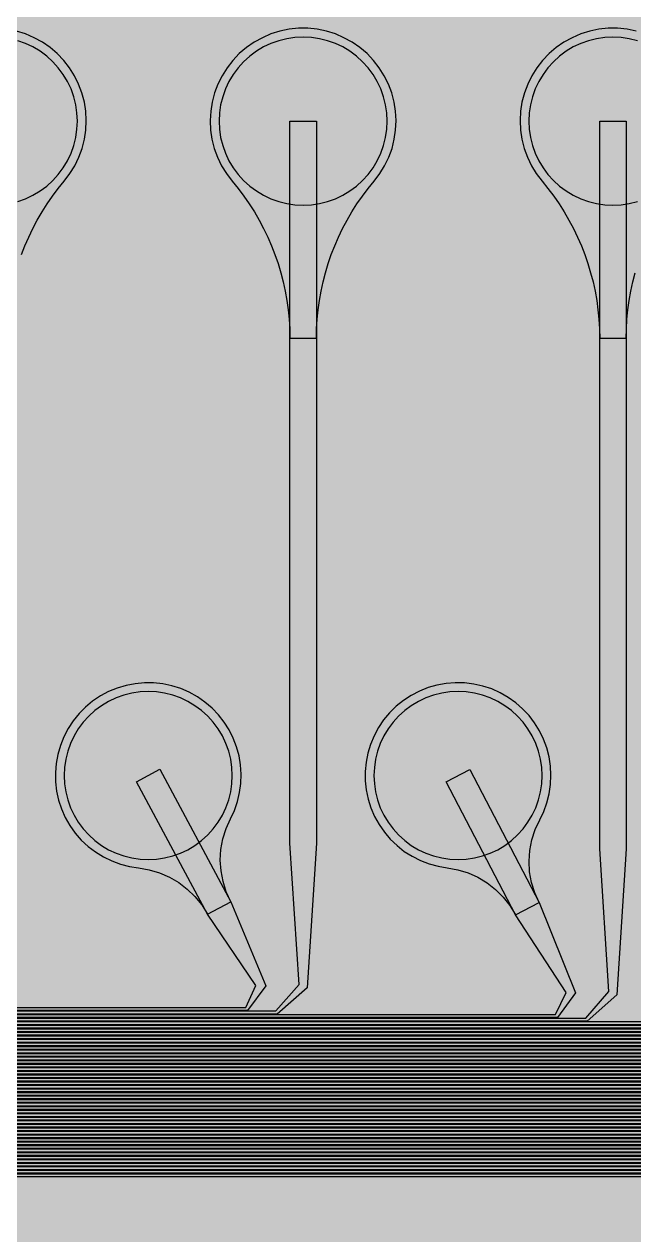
# Model space of a CAD drawing. Header units: metres. Extents: x -7231 to 10969, y -37556 to 1873.
# Drawn here: x 6216 to 6905, y -21300 to -19931 of the extents above; entities that cross this region are included whole.
import ezdxf

# ---------------------------------------------------------------- set-up
doc = ezdxf.new("R2010")
doc.units = ezdxf.units.M
for name, color, linetype in [('Metal1', 4, 'CONTINUOUS'), ('Metal2', 3, 'CONTINUOUS'), ('Polyimide', 7, 'CONTINUOUS'), ('Polyimide_Negative', 5, 'CONTINUOUS')]:
    doc.layers.add(name, color=color, linetype=linetype)

msp = doc.modelspace()

# ---------------------------------------------------------------- hatches: boundary and pattern name
at = {"layer": 'Polyimide'}
msp.add_hatch(color=7, dxfattribs=at).paths.add_polyline_path([(4065.7, -468), (4066.7, -502), (4068.5, -536), (4071.4, -570), (4075.5, -604), (4081, -638), (4088, -672), (4096.5, -706), (4106.6, -740), (4118.3, -774), (4131.6, -808), (4146.5, -842), (4162.9, -876), (4180.7, -910), (4199.8, -944), (4220.2, -978), (4241.7, -1012), (4264.2, -1046), (4287.5, -1080), (4311.5, -1114), (4336, -1148), (4360.9, -1182), (4385.9, -1216), (4410.9, -1250), (4435.7, -1284), (4460.2, -1318), (4484.2, -1352), (4507.5, -1385.9), (4530, -1419.9), (4551.5, -1453.9), (4571.9, -1487.9), (4591.1, -1521.9), (4608.9, -1555.9), (4625.3, -1589.9), (4640.1, -1623.9), (4653.4, -1657.9), (4665.1, -1691.9), (4675.2, -1725.9), (4683.7, -1759.9), (4690.7, -1793.9), (4696.2, -1827.9), (4700.3, -1861.9), (4703.2, -1895.9), (4705.1, -1929.9), (4706.1, -1963.9), (4706.4, -1997.9), (4706.5, -2031.9), (4706.5, -4793), (4710, -4838.4), (4720.2, -4882.7), (4737.1, -4925), (4760.1, -4964.2), (4788.9, -4999.5), (4822.6, -5030), (4860.5, -5055.1), (4901.8, -5074.2), (4901.8, -5074.2), (4970.7, -5105.2), (5034.7, -5145.3), (5092.8, -5193.5), (5143.8, -5249.2), (5186.9, -5311.2), (5221.2, -5378.4), (5246.2, -5449.7), (5261.4, -5523.7), (5266.5, -5599), (5261.4, -5674.3), (5246.2, -5748.3), (5221.2, -5819.6), (5186.9, -5886.8), (5143.8, -5948.8), (5092.8, -6004.5), (5034.7, -6052.7), (4970.7, -6092.8), (4901.8, -6123.8), (4860.5, -6142.9), (4822.6, -6168), (4788.9, -6198.5), (4760.1, -6233.8), (4737.1, -6273), (4720.2, -6315.3), (4710, -6359.6), (4706.5, -6405), (4706.5, -9221.5), (4710, -9266.9), (4720.2, -9311.2), (4737.1, -9353.5), (4760.1, -9392.7), (4788.9, -9428), (4822.6, -9458.5), (4860.5, -9483.6), (4901.8, -9502.7), (4970.7, -9533.7), (5034.7, -9573.8), (5092.8, -9622), (5143.8, -9677.7), (5186.9, -9739.7), (5221.2, -9806.9), (5246.2, -9878.2), (5261.4, -9952.2), (5266.5, -10027.5), (5261.4, -10102.8), (5246.2, -10176.8), (5221.2, -10248.1), (5186.9, -10315.3), (5143.8, -10377.3), (5092.8, -10433), (5034.7, -10481.2), (4970.7, -10521.3), (4901.8, -10552.3), (4860.5, -10571.4), (4822.6, -10596.5), (4788.9, -10627), (4760.1, -10662.3), (4737.1, -10701.5), (4720.2, -10743.8), (4710, -10788.1), (4706.5, -10833.5), (4706.5, -13650), (4710, -13695.4), (4720.2, -13739.7), (4737.1, -13782), (4760.1, -13821.2), (4788.9, -13856.5), (4822.6, -13887), (4860.5, -13912.1), (4901.8, -13931.2), (4970.7, -13962.2), (5034.7, -14002.2), (5092.8, -14050.5), (5143.8, -14106.2), (5186.9, -14168.2), (5221.2, -14235.4), (5246.2, -14306.7), (5261.4, -14380.7), (5266.5, -14456), (5261.4, -14531.3), (5246.2, -14605.3), (5221.2, -14676.5), (5186.9, -14743.8), (5143.8, -14805.8), (5092.8, -14861.5), (5034.7, -14909.7), (4970.7, -14949.8), (4901.8, -14980.8), (4860.5, -14999.9), (4822.6, -15025), (4788.9, -15055.5), (4760.1, -15090.8), (4737.1, -15130), (4720.2, -15172.3), (4710, -15216.6), (4706.5, -15262), (4706.5, -15456), (4720.9, -15750), (4764.1, -16041.3), (4835.7, -16326.8), (4934.9, -16604), (5060.7, -16870.2), (5212.1, -17122.7), (5387.5, -17359.2), (5585.2, -17577.3), (5803.3, -17775), (6039.8, -17950.4), (6292.3, -18101.8), (6558.4, -18227.6), (6835.6, -18326.8), (7121.2, -18398.3), (7412.4, -18441.5), (7706.5, -18456), (9969, -18456), (10047.4, -18459.8), (10125.1, -18471.4), (10201.2, -18490.4), (10275.2, -18516.9), (10346.1, -18550.5), (10413.5, -18590.8), (10476.5, -18637.6), (10534.7, -18690.3), (10587.4, -18748.5), (10634.2, -18811.5), (10674.5, -18878.9), (10708.1, -18949.8), (10734.6, -19023.8), (10753.6, -19099.9), (10765.2, -19177.6), (10769, -19256), (10769, -20895.8), (10730.2, -20951.4), (10694.6, -21009.1), (10662.2, -21068.6), (10633.2, -21129.9), (10607.6, -21192.7), (10585.5, -21256.7), (10566.9, -21322), (10552, -21388.1), (10540.8, -21455), (10533.4, -21522.3), (10529.6, -21590), (10529.6, -21657.8), (10533.4, -21725.5), (10540.8, -21792.9), (10552, -21859.7), (10566.9, -21925.9), (10585.5, -21991.1), (10607.6, -22055.2), (10633.2, -22117.9), (10662.2, -22179.2), (10694.6, -22238.7), (10730.2, -22296.4), (10769, -22352), (10769, -32454.2), (10728.7, -32510.5), (10691.7, -32568.9), (10658, -32629.3), (10627.8, -32691.6), (10601.2, -32755.4), (10578.2, -32820.7), (10558.9, -32887.1), (10543.4, -32954.5), (10531.8, -33022.7), (10524, -33091.4), (10520.1, -33160.5), (10520.1, -33229.7), (10524, -33298.8), (10531.8, -33367.5), (10543.4, -33435.7), (10558.9, -33503.1), (10578.2, -33569.5), (10601.2, -33634.8), (10627.8, -33698.6), (10658, -33760.8), (10691.7, -33821.3), (10728.7, -33879.7), (10769, -33936), (10769, -36556), (10765.2, -36634.4), (10753.6, -36712.1), (10734.6, -36788.2), (10708.1, -36862.1), (10674.5, -36933.1), (10634.2, -37000.5), (10587.4, -37063.5), (10534.7, -37121.7), (10476.5, -37174.4), (10413.5, -37221.2), (10346.1, -37261.5), (10275.2, -37295.1), (10201.2, -37321.6), (10125.1, -37340.6), (10047.4, -37352.1), (9969, -37356), (-6231, -37356), (-6309.4, -37352.1), (-6387.1, -37340.6), (-6463.2, -37321.6), (-6537.2, -37295.1), (-6608.1, -37261.5), (-6675.5, -37221.2), (-6738.5, -37174.4), (-6796.7, -37121.7), (-6849.4, -37063.5), (-6896.2, -37000.5), (-6936.5, -36933.1), (-6970.1, -36862.1), (-6996.6, -36788.2), (-7015.6, -36712.1), (-7027.2, -36634.4), (-7031, -36556), (-7031, -33936), (-6990.7, -33879.8), (-6953.7, -33821.3), (-6920, -33760.9), (-6889.8, -33698.6), (-6863.2, -33634.8), (-6840.2, -33569.5), (-6820.9, -33503.1), (-6805.4, -33435.7), (-6793.7, -33367.5), (-6785.9, -33298.8), (-6782, -33229.7), (-6782, -33160.5), (-6785.9, -33091.4), (-6793.7, -33022.7), (-6805.4, -32954.5), (-6820.9, -32887.1), (-6840.2, -32820.6), (-6863.2, -32755.4), (-6889.8, -32691.5), (-6920, -32629.3), (-6953.7, -32568.9), (-6990.7, -32510.4), (-7031, -32454.2), (-7031, -22364.8), (-6990.7, -22308.6), (-6953.7, -22250.1), (-6920, -22189.7), (-6889.8, -22127.5), (-6863.2, -22063.6), (-6840.2, -21998.4), (-6820.9, -21931.9), (-6805.4, -21864.5), (-6793.7, -21796.3), (-6785.9, -21727.6), (-6782, -21658.5), (-6782, -21589.3), (-6785.9, -21520.3), (-6793.7, -21451.5), (-6805.4, -21383.3), (-6820.9, -21315.9), (-6840.2, -21249.5), (-6863.2, -21184.2), (-6889.8, -21120.4), (-6920, -21058.1), (-6953.7, -20997.7), (-6990.7, -20939.3), (-7031, -20883), (-7031, -19256), (-7027.2, -19177.6), (-7015.6, -19099.9), (-6996.6, -19023.8), (-6970.1, -18949.8), (-6936.5, -18878.9), (-6896.2, -18811.5), (-6849.4, -18748.5), (-6796.7, -18690.3), (-6738.5, -18637.6), (-6675.5, -18590.8), (-6608.1, -18550.5), (-6537.2, -18516.9), (-6463.2, -18490.4), (-6387.1, -18471.4), (-6309.4, -18459.8), (-6231, -18456), (-3968.5, -18456), (-3674.4, -18441.5), (-3383.2, -18398.3), (-3097.6, -18326.8), (-2820.4, -18227.6), (-2554.3, -18101.8), (-2301.8, -17950.4), (-2065.3, -17775), (-1847.2, -17577.3), (-1649.5, -17359.2), (-1474.1, -17122.7), (-1322.7, -16870.2), (-1196.9, -16604), (-1097.7, -16326.8), (-1026.1, -16041.3), (-982.9, -15750), (-968.5, -15456), (-968.5, -15262), (-972, -15216.6), (-982.2, -15172.3), (-999.1, -15130), (-1022.1, -15090.8), (-1050.9, -15055.5), (-1084.6, -15025), (-1122.5, -14999.9), (-1163.8, -14980.8), (-1232.7, -14949.8), (-1296.7, -14909.7), (-1354.8, -14861.5), (-1405.8, -14805.8), (-1448.9, -14743.8), (-1483.2, -14676.5), (-1508.2, -14605.3), (-1523.4, -14531.3), (-1528.5, -14456), (-1523.4, -14380.7), (-1508.2, -14306.7), (-1483.2, -14235.4), (-1448.9, -14168.2), (-1405.8, -14106.2), (-1354.8, -14050.5), (-1296.7, -14002.2), (-1232.7, -13962.2), (-1163.8, -13931.2), (-1122.5, -13912.1), (-1084.6, -13887), (-1050.9, -13856.5), (-1022.1, -13821.2), (-999.1, -13782), (-982.2, -13739.7), (-972, -13695.4), (-968.5, -13650), (-968.5, -12309.6), (-972, -12264.3), (-982.2, -12219.9), (-999.1, -12177.7), (-1022.1, -12138.5), (-1050.9, -12103.2), (-1084.6, -12072.6), (-1122.5, -12047.5), (-1163.8, -12028.5), (-1232.7, -11997.4), (-1296.7, -11957.4), (-1354.8, -11909.1), (-1405.8, -11853.5), (-1448.9, -11791.5), (-1483.2, -11724.2), (-1508.2, -11653), (-1523.4, -11579), (-1528.5, -11503.7), (-1523.4, -11428.3), (-1508.2, -11354.4), (-1483.2, -11283.1), (-1448.9, -11215.9), (-1405.8, -11153.8), (-1354.8, -11098.2), (-1296.7, -11049.9), (-1232.7, -11009.9), (-1163.8, -10978.8), (-1122.5, -10959.8), (-1084.6, -10934.7), (-1050.9, -10904.1), (-1022.1, -10868.9), (-999.1, -10829.6), (-982.2, -10787.4), (-972, -10743), (-968.5, -10697.7), (-968.5, -9357.3), (-972, -9311.9), (-982.2, -9267.6), (-999.1, -9225.4), (-1022.1, -9186.1), (-1050.9, -9150.8), (-1084.6, -9120.3), (-1122.5, -9095.2), (-1163.8, -9076.2), (-1163.8, -9076.2), (-1232.7, -9045.1), (-1296.7, -9005.1), (-1354.8, -8956.8), (-1405.8, -8901.1), (-1448.9, -8839.1), (-1483.2, -8771.9), (-1508.2, -8700.6), (-1523.4, -8626.7), (-1528.5, -8551.3), (-1523.4, -8476), (-1508.2, -8402), (-1483.2, -8330.8), (-1448.9, -8263.5), (-1405.8, -8201.5), (-1354.8, -8145.9), (-1296.7, -8097.6), (-1232.7, -8057.6), (-1163.8, -8026.5), (-1163.8, -8026.5), (-1122.5, -8007.4), (-1084.6, -7982.4), (-1050.9, -7951.8), (-1022.1, -7916.5), (-999.1, -7877.3), (-982.2, -7835), (-972, -7790.7), (-968.5, -7745.4), (-968.5, -6405), (-972, -6359.6), (-982.2, -6315.3), (-999.1, -6273), (-1022.1, -6233.8), (-1050.9, -6198.5), (-1084.6, -6168), (-1122.5, -6142.9), (-1163.8, -6123.8), (-1163.8, -6123.8), (-1232.7, -6092.8), (-1296.7, -6052.7), (-1354.8, -6004.5), (-1405.8, -5948.8), (-1448.9, -5886.8), (-1483.2, -5819.6), (-1508.2, -5748.3), (-1523.4, -5674.3), (-1528.5, -5599), (-1523.4, -5523.7), (-1508.2, -5449.7), (-1483.2, -5378.4), (-1448.9, -5311.2), (-1405.8, -5249.2), (-1354.8, -5193.5), (-1296.7, -5145.3), (-1232.7, -5105.2), (-1163.8, -5074.2), (-1163.8, -5074.2), (-1122.5, -5055.1), (-1084.6, -5030), (-1050.9, -4999.5), (-1022.1, -4964.2), (-999.1, -4925), (-982.2, -4882.7), (-972, -4838.4), (-968.5, -4793), (-968.5, -2031.9), (-968.4, -1997.9), (-968.1, -1963.9), (-967.1, -1929.9), (-965.2, -1895.9), (-962.2, -1861.9), (-958, -1827.9), (-952.4, -1793.9), (-945.3, -1759.9), (-936.6, -1725.9), (-926.4, -1691.9), (-914.4, -1657.9), (-900.9, -1623.9), (-885.7, -1589.9), (-869.1, -1555.9), (-850.9, -1521.9), (-831.4, -1487.9), (-810.6, -1453.9), (-788.7, -1419.9), (-765.8, -1385.9), (-742.1, -1352), (-717.6, -1318), (-692.7, -1284), (-667.4, -1250), (-641.9, -1216), (-616.4, -1182), (-591.1, -1148), (-566.1, -1114), (-541.7, -1080), (-517.9, -1046), (-495, -1012), (-473.1, -978), (-452.4, -944), (-432.8, -910), (-414.7, -876), (-398, -842), (-382.9, -808), (-369.3, -774), (-357.4, -740), (-347.1, -706), (-338.4, -672), (-331.3, -638), (-325.7, -604), (-321.5, -570), (-318.6, -536), (-316.7, -502), (-315.7, -468), (-315.3, -434), (-315.2, -400), (-315.2, 401), (-315.2, 451), (-315.2, 1644), (-270.2, 1644), (-270, 1637.1), (-269.4, 1630.3), (-268.2, 1623.5), (-266.7, 1616.8), (-264.7, 1610.2), (-262.3, 1603.8), (-259.4, 1597.6), (-256.2, 1591.5), (-252.6, 1585.7), (-248.6, 1580.1), (-244.2, 1574.8), (-239.5, 1569.8), (-234.5, 1565.1), (-229.2, 1560.7), (-223.6, 1556.7), (-217.8, 1553.1), (-211.7, 1549.8), (-205.4, 1547), (-199, 1544.6), (-192.4, 1542.6), (-185.7, 1541), (-179, 1539.9), (-172.1, 1539.2), (-165.2, 1539), (-158.4, 1539.2), (-151.5, 1539.9), (-144.8, 1541), (-138.1, 1542.6), (-131.5, 1544.6), (-125.1, 1547), (-118.8, 1549.8), (-112.8, 1553.1), (-106.9, 1556.7), (-101.3, 1560.7), (-96, 1565.1), (-91, 1569.8), (-86.3, 1574.8), (-81.9, 1580.1), (-77.9, 1585.7), (-74.3, 1591.5), (-71.1, 1597.6), (-68.2, 1603.8), (-65.8, 1610.2), (-63.8, 1616.8), (-62.3, 1623.5), (-61.1, 1630.3), (-60.5, 1637.1), (-60.2, 1644), (1853, 1644), (1853, 1573), (3815.2, 1573), (3815.5, 1579.5), (3816.1, 1586.1), (3817.2, 1592.5), (3818.7, 1598.9), (3820.6, 1605.1), (3822.9, 1611.3), (3825.6, 1617.2), (3828.6, 1623), (3832.1, 1628.6), (3835.9, 1633.9), (3840.1, 1638.9), (3844.5, 1643.7), (3849.3, 1648.2), (3854.4, 1652.3), (3859.7, 1656.1), (3865.2, 1659.6), (3871, 1662.7), (3877, 1665.4), (3883.1, 1667.7), (3889.4, 1669.6), (3895.7, 1671.1), (3902.2, 1672.1), (3908.7, 1672.8), (3915.2, 1673), (3921.8, 1672.8), (3928.3, 1672.1), (3934.8, 1671.1), (3941.1, 1669.6), (3947.4, 1667.7), (3953.5, 1665.4), (3959.5, 1662.7), (3965.2, 1659.6), (3970.8, 1656.1), (3976.1, 1652.3), (3981.2, 1648.2), (3986, 1643.7), (3990.4, 1638.9), (3994.6, 1633.9), (3998.4, 1628.6), (4001.9, 1623), (4004.9, 1617.2), (4007.6, 1611.3), (4009.9, 1605.1), (4011.8, 1598.9), (4013.3, 1592.5), (4014.4, 1586.1), (4015, 1579.5), (4015.2, 1573), (4065.2, 1573), (4065.2, 451), (4065.2, 401), (4065.2, -400), (4065.3, -434), (4065.7, -468)])

# ---------------------------------------------------------------- linework, layer by layer
at = {"layer": 'Metal1'}
for points in [[(6213.3, -20191.9), (6217.2, -20181.9), (6221.5, -20172.1), (6226.1, -20162.4), (6231.2, -20152.9), (6236.6, -20143.6), (6242.3, -20134.6), (6248.4, -20125.8), (6254.9, -20117.2), (6261.6, -20108.9), (6268.1, -20100.4), (6273.6, -20091.4), (6278.2, -20081.8), (6281.9, -20071.9), (6284.5, -20061.6), (6286, -20051.1), (6286.5, -20040.5), (6285.9, -20029.9), (6284.3, -20019.4), (6281.6, -20009.2), (6277.8, -19999.3), (6273.1, -19989.8), (6267.5, -19980.8), (6261, -19972.4), (6253.7, -19964.7), (6245.6, -19957.8), (6236.9, -19951.8), (6227.6, -19946.7), (6217.9, -19942.5), (6207.7, -19939.3)], [(6907.7, -19939.3), (6897.4, -19937.2), (6886.8, -19936.1), (6876.2, -19936.1), (6865.6, -19937.2), (6855.3, -19939.3), (6845.1, -19942.5), (6835.4, -19946.7), (6826.1, -19951.8), (6817.4, -19957.8), (6809.3, -19964.7), (6802, -19972.4), (6795.5, -19980.8), (6789.9, -19989.8), (6785.2, -19999.3), (6781.4, -20009.2), (6778.7, -20019.4), (6777.1, -20029.9), (6776.5, -20040.5), (6777, -20051.1), (6778.5, -20061.6), (6781.1, -20071.9), (6784.8, -20081.8), (6789.4, -20091.4), (6794.9, -20100.4), (6801.4, -20108.9), (6808.1, -20117.2), (6814.6, -20125.8), (6820.7, -20134.6), (6826.4, -20143.6), (6831.8, -20152.9), (6836.9, -20162.4), (6841.5, -20172.1), (6845.8, -20181.9), (6849.7, -20191.9), (6853.2, -20202.1), (6856.3, -20212.4), (6859, -20222.7), (6861.3, -20233.2), (6863.2, -20243.8), (6864.6, -20254.4), (6865.7, -20265.1), (6866.3, -20275.8), (6866.5, -20286.6), (6896.5, -20286.6), (6896.5, -20286.6), (6896.7, -20275.8), (6897.3, -20265.1), (6898.4, -20254.4), (6899.8, -20243.8), (6901.7, -20233.2), (6904, -20222.7), (6906.7, -20212.4)], [(3341.7, -21071.2), (7550.8, -21071.2), (7577.1, -21041.2), (7566.5, -20876.5), (7566.5, -20041), (7596.5, -20041), (7596.5, -20876.5), (7585.9, -21044.8), (7552.2, -21074.7), (3340.3, -21074.7)], [(3349.7, -21063.2), (7200.8, -21063.2), (7227, -21033.2), (7216.5, -20870.1), (7216.5, -20041), (7246.5, -20041), (7246.5, -20870.1), (7236, -21036.8), (7202.2, -21066.7), (3348.3, -21066.7)], [(3357.7, -21055.2), (6850.8, -21055.2), (6877, -21025.1), (6866.5, -20863.7), (6866.5, -20041), (6896.5, -20041), (6896.5, -20863.7), (6886, -21028.9), (6852.2, -21058.8), (3356.3, -21058.8)], [(3365.7, -21047.2), (6500.8, -21047.2), (6527, -21017.1), (6516.5, -20857.3), (6516.5, -20041), (6546.5, -20041), (6546.5, -20857.3), (6536, -21020.9), (6502.2, -21050.8), (3364.3, -21050.8)], [(3333.7, -21079.2), (7900.8, -21079.2), (7927.1, -21049.2)], [(7935.9, -21052.8), (7902.2, -21082.8), (3332.3, -21082.8)], [(8252.2, -21090.8), (3324.3, -21090.8)], [(3325.7, -21087.2), (8250.8, -21087.2)], [(8952.2, -21106.7), (3308.3, -21106.7)], [(3309.7, -21103.2), (8950.8, -21103.2)], [(8602.2, -21098.7), (3316.3, -21098.7)], [(3317.7, -21095.2), (8600.8, -21095.2)], [(3293.7, -21119.2), (9338.8, -21119.2)], [(9332.2, -21114.7), (3300.3, -21114.7)], [(3301.7, -21111.2), (9330.8, -21111.2)], [(9348.2, -21130.7), (3284.3, -21130.7)], [(3285.7, -21127.2), (9346.8, -21127.2)], [(9340.2, -21122.8), (3292.3, -21122.8)], [(9364.2, -21146.7), (3268.3, -21146.7)], [(3269.7, -21143.2), (9362.8, -21143.2)], [(9356.2, -21138.7), (3276.3, -21138.7)], [(3277.7, -21135.2), (9354.8, -21135.2)], [(3253.7, -21159.2), (9378.8, -21159.2)], [(9372.2, -21154.8), (3260.3, -21154.8)], [(3261.7, -21151.2), (9370.8, -21151.2)], [(3237.7, -21175.2), (9394.8, -21175.2)], [(9388.2, -21170.7), (3244.3, -21170.7)], [(3245.7, -21167.2), (9386.8, -21167.2)], [(9380.2, -21162.7), (3252.3, -21162.7)], [(9404.2, -21186.8), (3228.3, -21186.8)], [(3229.7, -21183.2), (9402.8, -21183.2)], [(9396.2, -21178.7), (3236.3, -21178.7)], [(3213.7, -21199.2), (9418.8, -21199.2)], [(9412.2, -21194.7), (3220.3, -21194.7)], [(3221.7, -21191.2), (9410.8, -21191.2)], [(3197.7, -21215.2), (9434.8, -21215.2)], [(9428.2, -21210.7), (3204.3, -21210.7)], [(3205.7, -21207.2), (9426.8, -21207.2)], [(9420.2, -21202.7), (3212.3, -21202.7)], [(9444.2, -21226.7), (3188.3, -21226.7)], [(3189.7, -21223.2), (9442.8, -21223.2)], [(9436.2, -21218.8), (3196.3, -21218.8)], [(9452.2, -21234.7), (3180.3, -21234.7)], [(3181.7, -21231.2), (9450.8, -21231.2)]]:
    msp.add_lwpolyline(points, dxfattribs=at)
msp.add_lwpolyline([(6546.5, -20286.6), (6546.7, -20275.8), (6547.3, -20265.1), (6548.4, -20254.4), (6549.8, -20243.8), (6551.7, -20233.2), (6554, -20222.7), (6556.7, -20212.4), (6559.8, -20202.1), (6563.3, -20191.9), (6567.2, -20181.9), (6571.5, -20172.1), (6576.1, -20162.4), (6581.2, -20152.9), (6586.6, -20143.6), (6592.3, -20134.6), (6598.4, -20125.8), (6604.9, -20117.2), (6611.6, -20108.9), (6618.1, -20100.4), (6623.6, -20091.4), (6628.2, -20081.8), (6631.9, -20071.9), (6634.5, -20061.6), (6636, -20051.1), (6636.5, -20040.5), (6635.9, -20029.9), (6634.3, -20019.4), (6631.6, -20009.2), (6627.8, -19999.3), (6623.1, -19989.8), (6617.5, -19980.8), (6611, -19972.4), (6603.7, -19964.7), (6595.6, -19957.8), (6586.9, -19951.8), (6577.6, -19946.7), (6567.9, -19942.5), (6557.7, -19939.3), (6547.4, -19937.2), (6536.8, -19936.1), (6526.2, -19936.1), (6515.6, -19937.2), (6505.3, -19939.3), (6495.1, -19942.5), (6485.4, -19946.7), (6476.1, -19951.8), (6467.4, -19957.8), (6459.3, -19964.7), (6452, -19972.4), (6445.5, -19980.8), (6439.9, -19989.8), (6435.2, -19999.3), (6431.4, -20009.2), (6428.7, -20019.4), (6427.1, -20029.9), (6426.5, -20040.5), (6427, -20051.1), (6428.5, -20061.6), (6431.1, -20071.9), (6434.8, -20081.8), (6439.4, -20091.4), (6444.9, -20100.4), (6451.4, -20108.9), (6458.1, -20117.2), (6464.6, -20125.8), (6470.7, -20134.6), (6476.4, -20143.6), (6481.8, -20152.9), (6486.9, -20162.4), (6491.5, -20172.1), (6495.8, -20181.9), (6499.7, -20191.9), (6503.2, -20202.1), (6506.3, -20212.4), (6509, -20222.7), (6511.3, -20233.2), (6513.2, -20243.8), (6514.6, -20254.4), (6515.7, -20265.1), (6516.3, -20275.8), (6516.5, -20286.6), (6546.5, -20286.6)], close=True, dxfattribs=at)
at = {"layer": 'Metal2'}
for points in [[(6449.8, -20923.6), (6444.7, -20912.5), (6441, -20900.9), (6438.7, -20888.9), (6437.9, -20876.8), (6438.6, -20864.6), (6440.8, -20852.6), (6444.4, -20841), (6449.4, -20829.9), (6453.8, -20820.4), (6457.3, -20810.5), (6459.7, -20800.3), (6461.1, -20789.9), (6461.5, -20779.4), (6460.8, -20769), (6459.1, -20758.6), (6456.3, -20748.5), (6452.6, -20738.7), (6447.9, -20729.3), (6442.3, -20720.5), (6435.8, -20712.2), (6428.6, -20704.7), (6420.6, -20697.9), (6412, -20691.9), (6402.9, -20686.8), (6393.2, -20682.6), (6383.3, -20679.5), (6373, -20677.3), (6362.6, -20676.2), (6352.1, -20676.1), (6341.7, -20677.1), (6331.4, -20679), (6321.3, -20682.1), (6311.7, -20686.1), (6302.4, -20691), (6293.7, -20696.8), (6285.6, -20703.5), (6278.3, -20711), (6271.7, -20719.1), (6265.9, -20727.9), (6261.1, -20737.2), (6257.2, -20746.9), (6254.3, -20757), (6252.4, -20767.3), (6251.6, -20777.7), (6251.7, -20788.2), (6253, -20798.6), (6255.3, -20808.8), (6258.5, -20818.8), (6262.8, -20828.4), (6268, -20837.5), (6274, -20846), (6280.9, -20853.9), (6288.6, -20861.1), (6296.9, -20867.4), (6305.8, -20873), (6315.2, -20877.5), (6325.1, -20881.2), (6335.2, -20883.8), (6345.6, -20885.4), (6357.6, -20887.4), (6369.3, -20890.9), (6380.4, -20895.7), (6390.9, -20901.9), (6400.6, -20909.3), (6409.3, -20917.8), (6416.9, -20927.3), (6423.3, -20937.7), (6449.8, -20923.6)], [(6798, -20924.7), (6793.1, -20913.6), (6789.5, -20901.9), (6787.4, -20889.9), (6786.8, -20877.8), (6787.6, -20865.6), (6789.9, -20853.6), (6793.7, -20842.1), (6798.8, -20831), (6803.4, -20821.6), (6806.9, -20811.7), (6809.5, -20801.5), (6811, -20791.2), (6811.5, -20780.7), (6810.9, -20770.2), (6809.4, -20759.9), (6806.7, -20749.7), (6803.1, -20739.9), (6798.5, -20730.5), (6793, -20721.5), (6786.7, -20713.2), (6779.5, -20705.6), (6771.6, -20698.7), (6763.1, -20692.6), (6754, -20687.4), (6744.5, -20683.1), (6734.5, -20679.8), (6724.3, -20677.5), (6713.9, -20676.3), (6703.4, -20676), (6693, -20676.9), (6682.6, -20678.7), (6672.6, -20681.6), (6662.8, -20685.5), (6653.5, -20690.3), (6644.8, -20696.1), (6636.6, -20702.6), (6629.1, -20710), (6622.4, -20718.1), (6616.6, -20726.8), (6611.6, -20736), (6607.6, -20745.7), (6604.6, -20755.7), (6602.6, -20766), (6601.6, -20776.4), (6601.7, -20786.9), (6602.8, -20797.3), (6604.9, -20807.6), (6608.1, -20817.6), (6612.2, -20827.2), (6617.3, -20836.4), (6623.3, -20845), (6630, -20853), (6637.6, -20860.2), (6645.8, -20866.7), (6654.7, -20872.3), (6664, -20877), (6673.8, -20880.8), (6683.9, -20883.5), (6694.3, -20885.3), (6706.3, -20887.4), (6717.9, -20891), (6729, -20896), (6739.5, -20902.3), (6749, -20909.8), (6757.6, -20918.5), (6765.1, -20928.1), (6771.4, -20938.5), (6798, -20924.7)]]:
    msp.add_lwpolyline(points, close=True, dxfattribs=at)
for points in [[(3337.7, -21075.2), (7866.7, -21075.2), (7879.8, -21049.6), (7816, -20940.6), (7743, -20787.5), (7770, -20774.5), (7843.1, -20927.7), (7889.8, -21050.2), (7868.7, -21078.8), (3336.3, -21078.8)], [(3345.7, -21067.2), (7516.7, -21067.2), (7529.4, -21041.8), (7467.7, -20940), (7393, -20787.6), (7420, -20774.4), (7494.7, -20926.8), (7539.6, -21042.3), (7518.7, -21070.8), (3344.3, -21070.8)], [(3353.7, -21059.2), (7166.7, -21059.2), (7178.9, -21034), (7119.5, -20939.3), (7043.1, -20787.8), (7069.9, -20774.2), (7146.3, -20925.8), (7189.5, -21034.4), (7168.7, -21062.7), (3352.3, -21062.7)], [(3361.7, -21051.2), (6816.7, -21051.2), (6828.5, -21026.2), (6771.4, -20938.5), (6693.2, -20787.9), (6719.8, -20774.1), (6798, -20924.7), (6839.3, -21026.6), (6818.7, -21054.7), (3360.3, -21054.7)], [(3369.7, -21043.2), (6466.7, -21043.2), (6478, -21018.4), (6423.3, -20937.7), (6343.3, -20788.1), (6369.7, -20773.9), (6449.8, -20923.6), (6489.2, -21018.7), (6468.7, -21046.7), (3368.3, -21046.7)], [(3321.7, -21091.2), (8566.8, -21091.2)], [(8218.7, -21086.7), (3328.3, -21086.7)], [(3329.7, -21083.2), (8216.8, -21083.2)], [(8918.7, -21102.8), (3312.3, -21102.8)], [(3313.7, -21099.2), (8916.8, -21099.2)], [(8568.7, -21094.7), (3320.3, -21094.7)], [(9336.2, -21118.7), (3296.3, -21118.7)], [(3297.7, -21115.2), (9334.8, -21115.2)], [(9328.2, -21110.8), (3304.3, -21110.8)], [(3305.7, -21107.2), (9326.8, -21107.2)], [(3281.7, -21131.2), (9350.8, -21131.2)], [(9344.2, -21126.7), (3288.3, -21126.7)], [(3289.7, -21123.2), (9342.8, -21123.2)], [(3265.7, -21147.2), (9366.8, -21147.2)], [(9360.2, -21142.8), (3272.3, -21142.8)], [(3273.7, -21139.2), (9358.8, -21139.2)], [(9352.2, -21134.7), (3280.3, -21134.7)], [(9376.2, -21158.7), (3256.3, -21158.7)], [(3257.7, -21155.2), (9374.8, -21155.2)], [(9368.2, -21150.7), (3264.3, -21150.7)], [(9392.2, -21174.8), (3240.3, -21174.8)], [(3241.7, -21171.2), (9390.8, -21171.2)], [(9384.2, -21166.7), (3248.3, -21166.7)], [(3249.7, -21163.2), (9382.8, -21163.2)], [(3225.7, -21187.2), (9406.8, -21187.2)], [(9400.2, -21182.7), (3232.3, -21182.7)], [(3233.7, -21179.2), (9398.8, -21179.2)], [(9416.2, -21198.7), (3216.3, -21198.7)], [(3217.7, -21195.2), (9414.8, -21195.2)], [(9408.2, -21190.7), (3224.3, -21190.7)], [(9432.2, -21214.7), (3200.3, -21214.7)], [(3201.7, -21211.2), (9430.8, -21211.2)], [(9424.2, -21206.8), (3208.3, -21206.8)], [(3209.7, -21203.2), (9422.8, -21203.2)], [(3185.7, -21227.2), (9446.8, -21227.2)], [(9440.2, -21222.7), (3192.3, -21222.7)], [(3193.7, -21219.2), (9438.8, -21219.2)], [(9448.2, -21230.7), (3184.3, -21230.7)]]:
    msp.add_lwpolyline(points, dxfattribs=at)
at = {"layer": 'Polyimide_Negative'}
for points in [[(6209.1, -20131.9), (6217.9, -20128.8), (6226.3, -20124.8), (6234.3, -20120), (6241.8, -20114.4), (6248.7, -20108.2), (6254.9, -20101.3), (6260.5, -20093.8), (6265.3, -20085.8), (6269.3, -20077.4), (6272.4, -20068.6), (6274.7, -20059.5), (6276, -20050.3), (6276.5, -20041), (6276.5, -20041), (6276, -20031.7), (6274.7, -20022.5), (6272.4, -20013.4), (6269.3, -20004.6), (6265.3, -19996.2), (6260.5, -19988.2), (6254.9, -19980.7), (6248.7, -19973.8), (6241.8, -19967.6), (6234.3, -19962), (6226.3, -19957.2), (6217.9, -19953.2), (6209.1, -19950.1)], [(6909.1, -19950.1), (6900, -19947.8), (6890.8, -19946.5), (6881.5, -19946), (6872.2, -19946.5), (6863, -19947.8), (6853.9, -19950.1), (6845.1, -19953.2), (6836.7, -19957.2), (6828.7, -19962), (6821.2, -19967.6), (6814.3, -19973.8), (6808.1, -19980.7), (6802.5, -19988.2), (6797.7, -19996.2), (6793.7, -20004.6), (6790.6, -20013.4), (6788.3, -20022.5), (6787, -20031.7), (6786.5, -20041), (6787, -20050.3), (6788.3, -20059.5), (6790.6, -20068.6), (6793.7, -20077.4), (6797.7, -20085.8), (6802.5, -20093.8), (6808.1, -20101.3), (6814.3, -20108.2), (6821.2, -20114.4), (6828.7, -20120), (6836.7, -20124.8), (6845.1, -20128.8), (6853.9, -20131.9), (6863, -20134.2), (6872.2, -20135.5), (6881.5, -20136), (6890.8, -20135.5), (6900, -20134.2), (6909.1, -20131.9)]]:
    msp.add_lwpolyline(points, dxfattribs=at)
for points in [[(6626.5, -20041), (6626, -20031.7), (6624.7, -20022.5), (6622.4, -20013.4), (6619.3, -20004.6), (6615.3, -19996.2), (6610.5, -19988.2), (6604.9, -19980.7), (6598.7, -19973.8), (6591.8, -19967.6), (6584.3, -19962), (6576.3, -19957.2), (6567.9, -19953.2), (6559.1, -19950.1), (6550, -19947.8), (6540.8, -19946.5), (6531.5, -19946), (6522.2, -19946.5), (6513, -19947.8), (6503.9, -19950.1), (6495.1, -19953.2), (6486.7, -19957.2), (6478.7, -19962), (6471.2, -19967.6), (6464.3, -19973.8), (6458.1, -19980.7), (6452.5, -19988.2), (6447.7, -19996.2), (6443.7, -20004.6), (6440.6, -20013.4), (6438.3, -20022.5), (6437, -20031.7), (6436.5, -20041), (6437, -20050.3), (6438.3, -20059.5), (6440.6, -20068.6), (6443.7, -20077.4), (6447.7, -20085.8), (6452.5, -20093.8), (6458.1, -20101.3), (6464.3, -20108.2), (6471.2, -20114.4), (6478.7, -20120), (6486.7, -20124.8), (6495.1, -20128.8), (6503.9, -20131.9), (6513, -20134.2), (6522.2, -20135.5), (6531.5, -20136), (6540.8, -20135.5), (6550, -20134.2), (6559.1, -20131.9), (6567.9, -20128.8), (6576.3, -20124.8), (6584.3, -20120), (6591.8, -20114.4), (6598.7, -20108.2), (6604.9, -20101.3), (6610.5, -20093.8), (6615.3, -20085.8), (6619.3, -20077.4), (6622.4, -20068.6), (6624.7, -20059.5), (6626, -20050.3), (6626.5, -20041)], [(6451.5, -20781), (6451, -20771.7), (6449.7, -20762.5), (6447.4, -20753.4), (6444.3, -20744.6), (6440.3, -20736.2), (6435.5, -20728.2), (6429.9, -20720.7), (6423.7, -20713.8), (6416.8, -20707.6), (6409.3, -20702), (6401.3, -20697.2), (6392.9, -20693.2), (6384.1, -20690.1), (6375, -20687.8), (6365.8, -20686.5), (6356.5, -20686), (6347.2, -20686.5), (6338, -20687.8), (6328.9, -20690.1), (6320.1, -20693.2), (6311.7, -20697.2), (6303.7, -20702), (6296.2, -20707.6), (6289.3, -20713.8), (6283.1, -20720.7), (6277.5, -20728.2), (6272.7, -20736.2), (6268.7, -20744.6), (6265.6, -20753.4), (6263.3, -20762.5), (6262, -20771.7), (6261.5, -20781), (6262, -20790.3), (6263.3, -20799.5), (6265.6, -20808.6), (6268.7, -20817.4), (6272.7, -20825.8), (6277.5, -20833.8), (6283.1, -20841.3), (6289.3, -20848.2), (6296.2, -20854.4), (6303.7, -20860), (6311.7, -20864.8), (6320.1, -20868.8), (6328.9, -20871.9), (6338, -20874.2), (6347.2, -20875.5), (6356.5, -20876), (6365.8, -20875.5), (6375, -20874.2), (6384.1, -20871.9), (6392.9, -20868.8), (6401.3, -20864.8), (6409.3, -20860), (6416.8, -20854.4), (6423.7, -20848.2), (6429.9, -20841.3), (6435.5, -20833.8), (6440.3, -20825.8), (6444.3, -20817.4), (6447.4, -20808.6), (6449.7, -20799.5), (6451, -20790.3), (6451.5, -20781)], [(6801.5, -20781), (6801, -20771.7), (6799.7, -20762.5), (6797.4, -20753.4), (6794.3, -20744.6), (6790.3, -20736.2), (6785.5, -20728.2), (6779.9, -20720.7), (6773.7, -20713.8), (6766.8, -20707.6), (6759.3, -20702), (6751.3, -20697.2), (6742.9, -20693.2), (6734.1, -20690.1), (6725, -20687.8), (6715.8, -20686.5), (6706.5, -20686), (6697.2, -20686.5), (6688, -20687.8), (6678.9, -20690.1), (6670.1, -20693.2), (6661.7, -20697.2), (6653.7, -20702), (6646.2, -20707.6), (6639.3, -20713.8), (6633.1, -20720.7), (6627.5, -20728.2), (6622.7, -20736.2), (6618.7, -20744.6), (6615.6, -20753.4), (6613.3, -20762.5), (6612, -20771.7), (6611.5, -20781), (6612, -20790.3), (6613.3, -20799.5), (6615.6, -20808.6), (6618.7, -20817.4), (6622.7, -20825.8), (6627.5, -20833.8), (6633.1, -20841.3), (6639.3, -20848.2), (6646.2, -20854.4), (6653.7, -20860), (6661.7, -20864.8), (6670.1, -20868.8), (6678.9, -20871.9), (6688, -20874.2), (6697.2, -20875.5), (6706.5, -20876), (6715.8, -20875.5), (6725, -20874.2), (6734.1, -20871.9), (6742.9, -20868.8), (6751.3, -20864.8), (6759.3, -20860), (6766.8, -20854.4), (6773.7, -20848.2), (6779.9, -20841.3), (6785.5, -20833.8), (6790.3, -20825.8), (6794.3, -20817.4), (6797.4, -20808.6), (6799.7, -20799.5), (6801, -20790.3), (6801.5, -20781)]]:
    msp.add_lwpolyline(points, close=True, dxfattribs=at)

doc.saveas('drawing.dxf')
